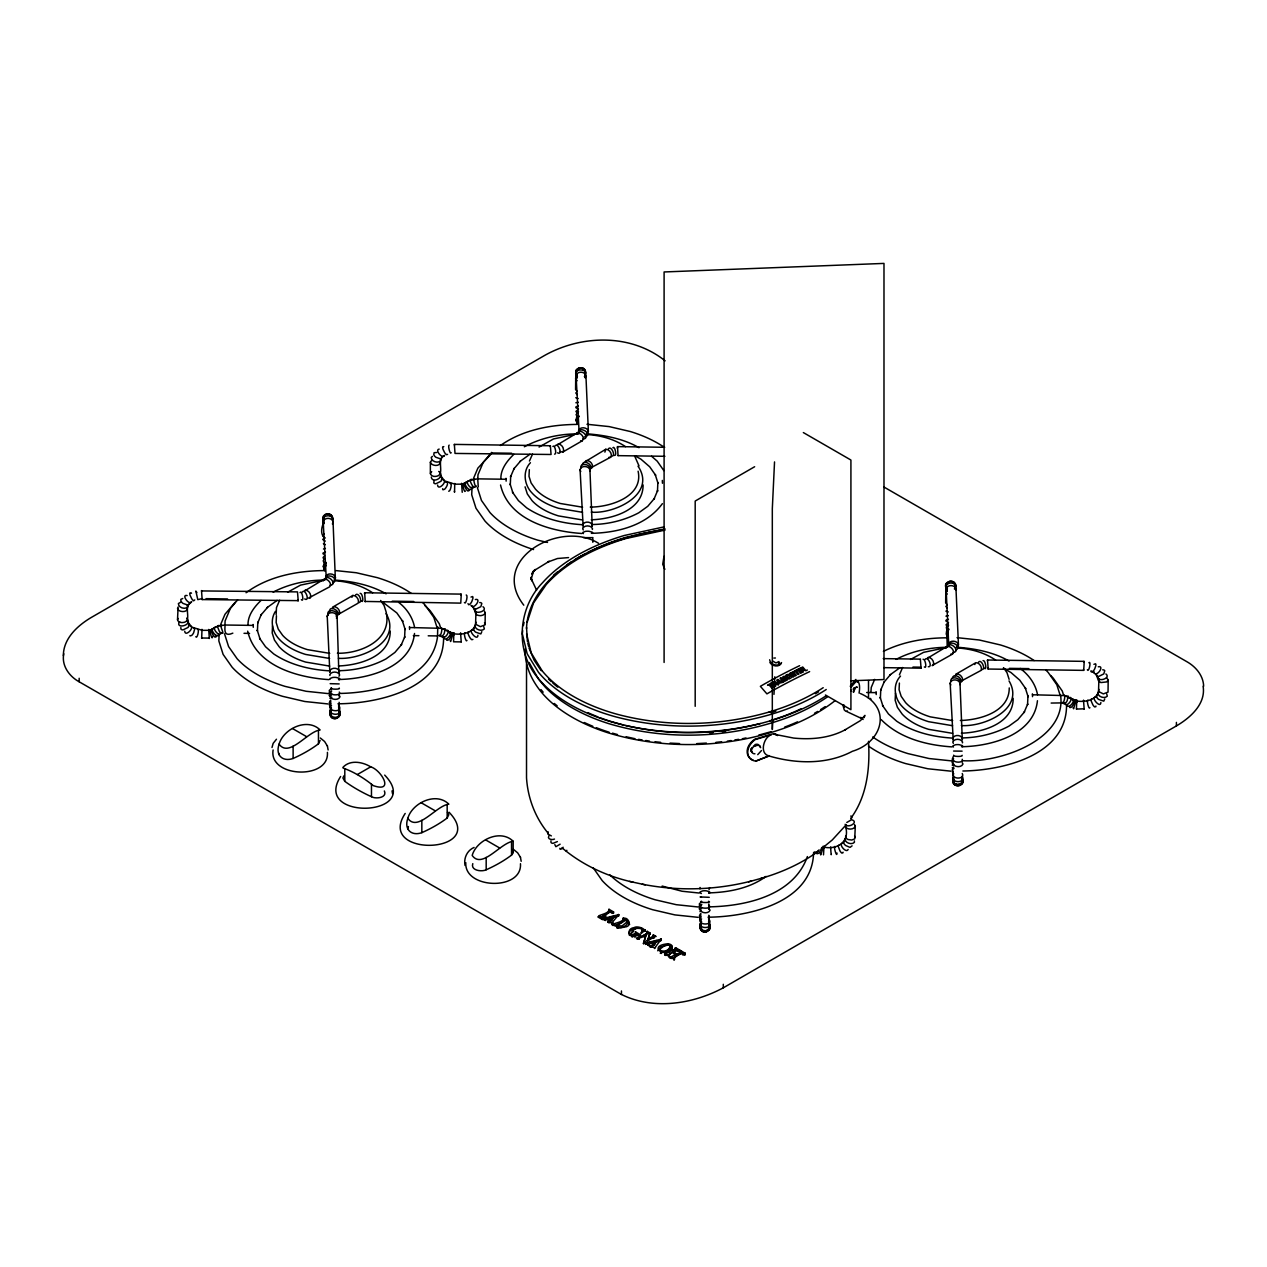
<?xml version="1.0" encoding="UTF-8"?>
<svg xmlns="http://www.w3.org/2000/svg" width="1267" height="1267" viewBox="0 0 1267 1267"><rect width="100%" height="100%" fill="white"/><g stroke="black" fill="none" stroke-linecap="round" stroke-linejoin="round"><path stroke-width="1.5" d="M453.507 635.464L453.839 632.803L453.57 641.815L461.236 641.894M824.009 846.229L823.502 854.845M1076.443 702.71L1076.792 700.049L1076.427 709.029M201.485 590.929L297.492 591.895L298.204 600.637L202.15 599.576L201.516 590.565M202.166 599.544L202.15 598.594L197.795 599.639L195.862 591.04L196.908 592.608M209.372 638.109L201.548 637.998M454.362 444.432L455.011 453.428L551.066 454.489L550.353 445.746L454.378 444.4L454.489 445.255M1084.188 708.807L1076.507 709.061M525.14 649.052C524.38 666.901 533.217 683.784 545.222 696.486A159.341 92 0 0 0 608.382 732.912C665.856 750.238 728.953 748.005 785.382 727.781A186.787 107.838 0 0 0 835.127 700.603M820.272 853.024L820.715 854.892L822.726 848.922L821.586 847.512M451.195 452.747C450.292 455.391 447.536 445.24 449.152 445.113M465.417 491.073C464.514 493.718 461.758 483.566 463.374 483.44M466.985 640.484C466.082 643.113 463.326 632.977 464.941 632.835M476.376 486.069C475.458 489.252 472.338 476.535 474.634 478.974M617.346 448.28L617.472 446.618L664.7 447.283M1089.921 707.73C1089.018 710.359 1086.262 700.223 1087.894 700.081M279.104 744.125C283.38 728.826 307.295 717.217 320.123 729.95C307.406 731.487 289.034 758.284 279.104 744.125C275.066 755.639 283.111 762.069 293.12 758.458A138.768 80.122 0 0 0 318.46 743.808L320.123 740.482M407.816 818.339C412.092 803.04 436.006 791.432 448.835 804.165C436.149 805.574 417.714 832.467 407.816 818.339C403.777 829.853 411.823 836.283 421.832 832.672A138.768 80.122 0 0 0 447.172 818.023L448.835 814.697L447.504 812.416M219.112 635.1L218.843 640.912L223.119 654.39L232.114 667.202A121.03 69.875 0 0 0 282.604 696.327L304.809 701.506L328.169 703.961M224.956 624.568L225.114 620.878L230.356 608.493L237.594 599.972M247.999 624.441C247.952 614.954 254.524 606.703 260.986 600.479M272.532 625.866L272.199 632.977L274.448 640.057L279.183 646.788A63.556 36.695 0 0 0 305.695 662.087L329.626 666.094M276.143 614.59L276.491 607.574L279.659 600.241M276.444 615.825L276.143 622.461L278.233 629.081L282.652 635.353A59.311 34.241 0 0 0 307.39 649.623L329.721 653.36M390.236 631.061C390.426 656.528 359.21 665.318 338.432 665.951M414.515 633.484C410.872 667.978 367.462 679.128 338.527 679.476M437.653 635.796C432.395 680.094 377.028 692.922 339.477 693.445M443.593 637.238C444.226 688.71 378.706 703.565 337.956 703.787M472.068 487.003L471.704 494.748L475.98 508.241L484.976 521.054A121.03 69.875 0 0 0 533.55 549.561M477.817 478.403L477.992 474.729L483.234 462.344L491.675 452.398M500.861 478.293C500.813 468.806 507.402 460.555 513.848 454.33M529.321 469.661L529.004 476.313L531.095 482.917L535.513 489.205A59.311 34.241 0 0 0 560.252 503.474L582.598 507.212M643.098 484.913C643.288 510.363 612.072 519.169 591.293 519.787M774.533 461.917L772.316 508.78L772.316 729.507L772.775 719.751M773.979 694.364L774.802 676.784M813.588 852.58C812.495 902.785 748.227 916.833 708.047 917.197M870.936 691.687L871.253 687.443L874.658 679.365M895.484 693.112L895.151 700.223L897.4 707.303L902.12 714.034A63.556 36.695 0 0 0 928.632 729.333L952.562 733.34M899.396 683.056L899.079 689.707L901.185 696.312L905.588 702.599A59.311 34.241 0 0 0 930.342 716.869L952.673 720.606M1009.245 687.918C1009.371 711.88 979.898 720.036 960.354 720.48M1013.172 698.307C1013.378 723.774 982.147 732.564 961.384 733.197M1037.451 700.73C1033.824 735.224 990.398 746.374 961.463 746.722M1060.558 695.029C1067.052 739.136 1001.057 763.098 962.429 760.691M1066.545 704.484C1067.321 755.195 1003.1 770.431 962.872 771.001M279.104 754.657L279.168 753.469M407.816 828.871L408.433 826.543M629.62 924.498L628.638 922.059L623.586 919.018C621.812 923.627 606.545 923.231 616.665 926.462C619.04 927.84 621.97 927.84 624.552 927.016C633.738 926.795 626.975 914.79 623.19 919.24C624.188 922.202 615.905 925.686 612.531 925.401M513.183 841.272C500.497 842.698 482.062 869.574 472.179 855.447C476.44 840.148 500.37 828.523 513.183 841.272L513.119 852.992L511.535 855.13A138.768 80.122 0 0 1 486.18 869.78C481.682 872.092 470.374 870.477 472.797 863.651M364.484 593.621L364.611 592.766L461.045 594.112L461.22 595.094L460.76 603.124L365.039 601.429M550.242 446.586L550.353 445.746M987.436 660.851L987.547 660.012L1083.982 661.358L1084.172 662.34L1083.713 670.37L988.181 669.039L987.864 668.057M63.35 655.625C63.382 638.457 77.715 625.439 91.414 617.393L544.462 355.536C581.474 334.726 630.823 333.443 665.112 360.826M63.793 653.756C61.307 665.46 69.257 676.42 79.172 681.789L621.448 994.468C653.408 1010.306 692.748 1004.177 723.299 987.817L1176.409 725.928C1190.188 717.819 1206.041 704.009 1203.112 686.271M194.754 599.909L193.629 600.827A4.149 1.251 61.1 0 1 191.745 598.737L190.177 595.522A5.385 1.615 61.1 0 1 189.828 593.051L190.921 592.782A4.149 1.251 61.1 0 1 191.507 593.241M218.494 625.423L217.37 626.326L219.334 631.378A4.149 1.251 61.1 0 0 221.202 633.468L222.343 632.55M657.716 950.773L660.788 946.877L667.598 945.119A4.941 2.851 0 0 1 672.254 947.795L671.953 949.442M444.099 637.111C444.495 643.478 454.441 632.09 448.803 631.552M450.466 633.532L452.747 634.498L450.64 641.498L450.181 640.484M1064.929 702.805C1065.61 709.821 1075.936 695.821 1068.841 697.594M1066.972 705.181C1069.047 709.583 1076.776 699.226 1071.755 698.798M1073.402 700.778L1075.683 701.744L1073.592 708.744L1073.117 707.73M522.321 633.928L522.669 630.618M526.534 628.622C526.898 611.676 535.117 595.886 546.188 583.422A184.76 106.666 0 0 1 626.041 537.287L665.048 528.862M184.744 631.204C185.093 637.681 195.862 626.579 189.828 625.866M437.606 485.055C437.97 491.517 448.724 480.431 442.69 479.702M554.819 844.598L555.865 846.704L560.125 844.186M1094.07 671.811L1093.975 672.634L1090.919 670.908L1091.315 671.922L1092.883 671.399A4.149 1.394 -62.4 0 0 1094.751 668.802L1095.844 665.65A5.385 1.805 -62.4 0 0 1095.496 663.797L1093.928 664.32M471.577 488.698C469.772 492.42 462.946 484.152 465.923 482.062M473.684 487.209C471.91 491.39 464.102 481.207 468.695 480.7M332.572 519.533L332.017 516.081M330.006 714.113L331.4 710.93L330.529 711.753A4.149 4.149 0 0 0 330.085 715.174C332.318 722.317 343.69 717.17 338.97 710.692M323.544 566.745L323.75 565.288M576.422 420.596L576.612 419.124M946.702 632.518L947.193 636.272M848.146 849.46C846.34 853.831 837.804 843.79 842.761 843.141M351.909 597.295L352.891 595.442C356.391 595.173 359.59 599.972 358.165 603.14L337.861 614.653M974.846 664.526L974.972 663.702M180.848 627.513L180.912 628.986A5.226 2.74 -32 0 0 182.986 629.905L188.165 627.387L189.163 624.188A5.226 2.74 -32 0 0 187.991 623.364M575.725 374.494L577.118 378.089M550.923 840.908L550.987 842.381A5.226 2.74 -32 0 0 553.061 843.315L557.369 841.589M945.816 587.904L947.209 591.483M953.227 777.019C951.913 783.782 965.945 782.737 962.223 776.259M1102.686 669.815A5.226 2.74 -32 0 1 1104.761 670.75L1103.779 673.933L1098.6 676.467A5.226 2.74 -32 0 1 1096.509 675.533L1096.446 674.06M325.191 570.166L323.449 566.016L325.888 562.437M332.778 520.895C334.504 513.293 319.838 514.64 323.766 521.782M339.651 712.798L339.002 714.873M576.58 421.024L578.005 418.094M709.726 926.193L709.077 928.268M946.671 634.434L948.08 631.489M955.73 588.141C957.44 580.539 942.791 581.886 946.702 589.028M962.429 781.121L962.413 778.952M322.974 581.125C324.526 575.313 333.696 583.754 329.468 586.906L308.34 598.182M332.16 608.698L333.269 606.782L352.891 595.442M945.926 648.371C947.478 642.559 956.648 651 952.404 654.152L932.084 665.603M955.096 675.945L956.221 674.028L975.828 662.689C979.343 662.419 982.543 667.218 981.101 670.386L959.879 681.789M201.801 630.19L201.976 629.351L201.691 638.362M437.606 627.783L437.78 626.943L437.511 635.939L428.214 635.812M460.871 594.967L461.045 594.112M1083.808 662.198L1083.982 661.358M187.152 595.569C180.611 593.954 189.575 606.497 191.697 601.556L188.165 605.183L182.986 603.425A5.226 2.645 31.6 0 1 180.912 600.827L180.848 599.354L182.781 598.483M325.286 538.016C320.013 535.925 321.232 526.138 324.067 522.511M577.118 391.424L575.582 389.555L575.709 377.724M852.089 845.849L850.03 847.385L845.722 845.548A5.226 2.645 31.6 0 1 843.648 842.967L844.646 840.686M947.193 604.818L945.657 602.949L945.8 591.119M953.243 774.121C952.341 779.823 965.47 779.11 962.239 773.503M326.3 579.019L323.212 522.004C323.75 517.031 332.572 517.221 333.063 522.131L335.343 578.639M326.252 565.383L323.798 568.566L325.239 571.211M333.063 522.131L332.413 523.984M324.526 579.938C326.601 572.446 338.796 584.721 330.022 585.227M431.255 477.089C432.38 484.453 446.396 476.455 438.699 471.435M579.162 432.855L576.073 375.84C576.612 370.883 585.449 371.073 585.94 375.982L588.379 431.572L586.922 433.995M585.94 375.982L585.275 377.835L584.721 377.107M577.388 433.789C579.478 426.282 591.657 438.556 582.899 439.079M582.329 464.609C583.754 458.527 594.619 465.923 589.788 469.661M948.745 645.378L946.148 589.234C946.687 584.277 955.524 584.467 956.015 589.377L958.454 644.966L957.013 647.389M947.209 646.645L946.908 634.846A4.149 4.149 0 0 1 947.241 631.52M955.841 590.343L956.015 589.377M947.478 647.184C949.553 639.677 961.732 651.951 952.974 652.473M952.404 678.003C953.829 671.922 964.694 679.318 959.863 683.056M962.302 778.682L962.302 776.766M189.337 603.71C183.953 608.92 192.521 622.145 182.559 622.556C180.357 622.921 176.05 621.083 178.093 618.423M439.174 449.088C434.217 449.722 442.753 459.778 444.559 455.391C435.167 459.478 446.459 475.711 435.42 476.408C432.744 477.121 428.214 473.858 431.714 471.657M484.517 611.201C486.956 614.242 481.571 616.205 479.148 615.556C473.304 615.303 476.012 607.321 471.039 605.388C473.541 610.551 482.236 597.913 475.347 599.529M854.591 824.595C857.395 829.442 846.435 830.851 845.453 826.322C850.268 841.351 837.503 849.951 824.104 847.18M1106.645 677.877L1108.182 679.841L1106.82 681.915L1100.896 682.565L1098.521 680.902L1096.335 674.852M611.898 924.435L613.054 922.614M177.507 619.88L178.093 606.988M325.635 577.214C326.411 572.431 334.963 573.096 335.517 577.736M329.832 672.429L327.219 615.968C327.995 611.169 336.563 611.834 337.101 616.475L338.859 673.347M337.101 616.475L336.436 618.201M430.368 473.715L430.368 462.217L431.714 460.285M485.229 612.61L485.103 624.837L480.431 626.658L475.568 624.251L475.964 611.486M578.496 431.065C579.272 426.282 587.84 426.931 588.379 431.572M583.184 527.088L580.08 469.804C580.856 465.021 589.424 465.686 589.963 470.31L592.227 526.407M589.804 471.229L589.963 470.31M845.58 836.172L846.166 838.374L848.019 839.514L851.772 840.037L854.718 838.881L855.304 826.005M948.302 645.964C949.664 638.79 963.189 646.883 955.556 650.24M948.571 644.46C949.347 639.677 957.915 640.342 958.454 644.966M953.259 740.482L950.171 683.198C950.947 678.415 959.499 679.08 960.038 683.721L962.302 739.801M959.879 684.623L960.038 683.721M1108.182 679.841L1108.039 692.083L1103.367 693.904L1098.521 691.497L1098.917 678.732M611.264 919.62C607.178 921.204 607.178 924.419 611.264 920.935L611.264 919.62L608.318 917.91L605.357 919.034L605.309 920.571M653.788 944.137L651.792 947.225L653.788 944.137L650.826 942.426C646.661 941.128 648.387 948.096 648.482 944.358M329.658 671.558C330.481 667.044 338.78 667.218 339.524 671.7M338.685 704.642L338.685 707.984M582.535 525.409C583.343 520.895 591.657 521.054 592.386 525.536M708.839 905.667L708.855 903.941M952.61 738.804C953.433 734.29 961.732 734.448 962.477 738.93M322.705 535.719L324.067 533.882M953.243 763.193L953.101 763.874C954.494 767.406 961.669 767.707 962.968 764.017L962.239 762.686M608.999 909.294L608.999 910.609L613.576 913.254L613.576 911.939L608.999 909.294L608.651 910.91M598.372 916.754C601.556 917.926 610.156 913.491 608.603 910.83M523.366 625.645L524.079 622.35M527.199 622.145L533.534 602.965L546.188 584.641A184.76 106.666 0 0 1 626.041 538.507L665.048 530.081M451.511 634.118L450.434 637.269A4.149 1.394 -62.4 0 1 448.55 639.867L446.982 640.389A5.385 1.805 -62.4 0 1 446.586 639.376M1076.934 700.413L1074.939 700.144L1073.371 704.515A4.149 1.394 -62.4 0 1 1071.502 707.113L1069.934 707.635A5.385 1.805 -62.4 0 1 1069.538 706.622M682.517 954.811L684.845 954.795L685.241 953.259L680.791 950.693L680.917 953.196L677.037 955.54L673.886 953.718L673.886 952.404L677.243 950.456L679.983 950.234L675.612 947.7L675.216 949.252C666.394 959.008 657.636 955.73 675.612 949.015L678.526 950.709M623.19 917.926L623.174 919.208M300.01 592.576C302.037 589.551 304.428 602.886 301.372 599.719M552.871 446.427C554.724 443.878 557.179 454.679 554.598 454.156M612.864 447.742C614.717 445.208 617.172 455.993 614.59 455.471M339.113 705.513L339.128 704.119M592.338 529.448L592.513 528.751C591.277 525.029 583.976 524.918 582.646 528.624L583.295 529.97M700.049 887.47L700.018 888.864M708.918 907.425L708.934 906.032M962.413 742.858L962.587 742.161C961.368 738.423 954.067 738.328 952.736 742.019L953.37 743.381M365.244 601.793L364.69 592.798M618.011 455.613L617.567 446.649M920.365 659.426L921.077 668.168L883.859 667.646M988.181 669.039L987.547 660.012M640.564 937.77L646.756 934.191L647.231 931.34L649.971 932.924L647.548 940.874L653.17 937.596L653.313 934.856L656.132 936.471L654.025 936.566L643.779 942.442L643.779 943.757M272.009 747.498L273.165 743.349L276.475 739.231M273.118 749.969C268.398 777.621 329.578 780.282 327.409 752.36M384.693 775.103C424.603 816.629 311.777 821.333 340.633 776.481M520.468 863.698C522.384 891.065 464.039 889.117 465.797 862.669M899.427 674.82L902.595 667.487M575.725 392.865L577.118 394.686M945.816 606.275L947.209 608.081M953.227 759.598C953.307 763.146 964.345 762.987 962.223 759.281M668.865 955.397C667.931 959.246 669.99 951.438 673.11 952.863L676.261 954.684L676.261 955.999C668.675 960.861 668.675 956.569 676.261 954.684M675.216 947.938L675.137 949.252M454.742 483.471L454.552 492.214L454.378 491.232M1060.542 702.916L1051.151 703.058M451.004 635.195L452.287 632.645L453.982 633.167M1073.957 702.441L1074.289 701.459M821.364 848.51L820.509 850.664A4.149 1.394 -62.4 0 1 818.64 853.261L817.057 853.784A5.385 1.805 -62.4 0 1 816.787 853.404M674.012 960.085C674.202 955.698 681.472 953.227 685.241 953.259M646.439 933.763L643.414 943.551L646.439 933.763L639.217 937.976L639.217 939.29M647.548 940.874L649.971 932.924M864.078 717.645L864.918 715.364L860.531 720.543L844.836 729.966L845.548 729.602C829.758 738.202 811.213 739.833 793.585 738.059L774.058 734.211M663.987 556.371L662.72 564.274L664.858 569.342M635.654 931.989L635.654 933.304L640.136 935.885L640.136 934.571L635.654 931.989L635.416 933.652M636.082 932.955L635.955 934.587L631.916 936.218M220.157 625.708L224.988 614.289L235.155 602.332M275.43 611.375C269.744 620.244 272.167 631.774 279.183 639.154A63.556 36.695 0 0 0 305.695 654.453L329.626 658.46M473.034 479.56L477.865 468.141L491.216 453.871M529.448 461.061L532.52 454.093M807.396 856.555C793.68 895.341 746.311 906.127 709.568 906.839M884.271 681.678L880.644 690.262L880.787 689.375L880.375 698.291L880.185 697.388L883.004 706.273L882.513 705.497L888.484 713.986L896.719 721.224C913.079 732.152 932.67 736.903 952.119 738.075M302.164 592.085C305.458 587.951 310.241 602.189 304.666 598.958M355.552 594.904C358.308 591.657 362.948 601.334 359.369 602.569M555.025 445.936C558.319 441.803 563.102 456.025 557.528 452.81M608.429 448.756C611.296 445.065 616.348 456.833 611.597 456.152M955.049 587.872C958.976 578.512 941.318 579.843 946.433 588.727A5.226 4.609 -1.3 0 0 947.241 589.614M925.1 659.331C927.982 655.641 933.019 667.424 928.283 666.743M978.504 662.15C981.371 658.46 986.423 670.243 981.687 669.562M953.576 779.094C949.648 788.47 967.307 787.124 962.176 778.239M323.703 565.573L325.999 562.564L324.162 564.48A4.149 4.149 0 0 0 323.687 567.869L325.049 569.976M576.564 419.425L577.087 418.047A4.149 4.149 0 0 0 576.707 421.531L577.166 422.576M946.639 632.819L947.162 631.441M323.386 517.221L323.497 521.481M584.895 375.444L584.784 371.183M954.985 588.838L954.875 584.578M953.639 778.128L953.75 782.388A5.226 4.609 -1.3 0 0 956.791 784.416L961.526 783.386L962.762 781.486L962.112 779.221M761.467 750.571L757.714 754.657M434.106 480.494L433.773 482.822A5.226 2.74 -32 0 0 435.848 483.756L441.043 481.222L442.025 478.039A5.226 2.74 -32 0 0 439.95 477.105M853.245 692.004A5.052 1.774 -74.7 0 1 853.8 690.135L855.241 687.363M853.8 690.119L854.591 688.472M953.37 777.827L952.911 780.995L954.194 782.879M584.863 377.423L584.736 373.733M304.238 591.182L324.083 579.193M557.1 445.034L576.96 433.045C580.587 432.126 585.497 437.907 582.329 440.758L562.706 452.097L560.331 451.59M927.175 658.428L947.035 646.439M338.875 712.323L338.859 708.617M708.95 925.734L708.934 922.012M953.259 775.737L953.275 779.458M575.978 434.122L576.96 433.045M585.148 461.711L605.753 449.278C609.253 449.025 612.468 453.824 611.027 456.991L589.804 468.394M447.568 454.394L446.491 454.663A4.149 1.251 61.1 0 1 444.606 452.588L443.038 449.373A5.385 1.615 61.1 0 1 442.706 446.903L443.783 446.618M475.157 487.035L474.064 487.304A4.149 1.251 61.1 0 1 472.195 485.229C471.435 483.962 468.679 479.179 471.372 479.259A4.149 1.251 61.1 0 1 471.957 479.734M475.442 608.651C472.559 615.54 489.014 611.28 482.98 606.719M472.892 639.423L471.815 639.708A4.149 1.251 61.1 0 1 469.93 637.618C469.186 636.351 466.43 631.584 469.107 631.663M548.912 835.856C546.711 839.182 552.301 840.322 554.503 839.071M450.118 483.551C452.509 481.476 450.609 492.039 448.692 491.216M566.903 850.363L565.906 850.775M1088.844 662.752C1091.521 660.234 1088.781 673.141 1087.355 669.8M708.76 921.394L708.76 918.052M953.085 771.777L953.085 775.119M336.737 616.617C340.522 610.346 324.922 607.827 328.359 615.224M589.598 470.469C593.051 464.941 579.779 461.362 580.729 468.141M959.673 683.863C963.126 678.336 949.87 674.757 950.82 681.535M850.775 818.371C867.103 796.278 870.112 767.976 868.513 741.338M548.183 831.833L547.772 834.003L551.351 835.903M602.237 917.292L602.949 919.383C600.115 915.091 609.934 911.575 613.576 911.939M859.074 693.097A14.586 5.116 -74.7 0 0 856.096 681.266L851.234 686.176M475.964 622.129C474.919 632.518 462.867 635.242 454.029 633.785M1098.917 689.375C1097.871 699.764 1085.803 702.472 1076.966 701.031M641.53 929.709A2.692 1.552 0 0 1 642.242 930.437L641.229 933.383L642.242 929.139A2.692 1.552 0 0 0 640.817 928.093C634.514 925.385 625.518 938.53 635.654 933.304M344.022 775.721L342.882 777.97L344.798 781.343A160.814 92.839 0 0 0 371.469 796.721C375.745 799.255 387.544 797.798 384.36 790.956M654.501 948.54L655.562 947.13M475.442 624.948L474.998 625.534C474.745 629.572 481.793 631.853 484.342 628.923L483.772 626.658M845.532 838.342L845.073 838.928C844.836 842.967 851.867 845.247 854.417 842.317L854.354 840.845M575.788 397.711L578.211 398.551M945.863 611.122L948.286 611.945M338.97 676.245L339.651 674.915C338.416 671.193 331.115 671.082 329.784 674.773L329.943 675.469M330.893 702.805L329.42 704.69L330.133 707.873M709.045 889.64L709.568 887.613M708.696 919.557L708.728 916.865M953.798 768.705L952.499 769.417A4.149 1.505 1.2 0 0 952.942 770.669L952.531 772.632L953.798 773.852M360.145 593.32C362.505 592.671 364.152 603.773 361.364 601.033M923.089 659.252C925.464 658.602 927.111 669.689 924.324 666.965M983.081 660.566C985.457 659.917 987.104 671.003 984.301 668.279M850.236 686.302L855.874 679.429M846.166 824.801L832.292 839.942L823.708 846.974M576.469 420.296L577.118 422.861L576.548 421.705A4.149 4.149 0 0 1 577.008 418.284L578.861 416.4M946.639 635.115A4.149 4.149 0 0 1 947.082 631.695L947.938 630.507M324.13 564.448L325.065 563.34M576.992 418.284L577.926 417.191M954.368 588.902L955.144 587.967A4.149 4.149 0 0 0 955.587 584.546L955.08 583.453M947.082 631.695L948.001 630.586M961.32 784.558L962.081 783.624A4.149 4.149 0 0 0 962.524 780.203M819.1 849.872L816.645 852.137L814.253 851.978M267.606 607.241L260.875 615.16L261.319 614.432L257.692 623.016L257.834 622.145L257.423 631.045L257.233 630.142L260.052 639.027L259.561 638.251L265.532 646.74L273.767 653.978C290.127 664.906 309.734 669.657 329.182 670.829M520.484 461.093L513.753 469.012L514.196 468.283L510.553 476.867L510.712 475.98L510.284 484.897L510.11 483.994L512.913 492.863L512.438 492.103L518.393 500.592L526.629 507.829C543.005 518.741 562.596 523.509 582.044 524.681M530.43 462.708C522.289 471.15 524.158 485.008 532.045 493.006A63.556 36.695 0 0 0 558.557 508.305L582.487 512.311M662.388 503.664C646.344 525.694 617.298 532.774 591.388 533.328M883.828 682.406L890.558 674.487M900.52 676.103C892.364 684.544 894.233 698.418 902.12 706.4A63.556 36.695 0 0 0 928.632 721.699L952.562 725.706M606.497 919.81L602.934 918.559L618.755 914.647L611.977 922.709L612.199 924.752M648.086 944.596L645.457 943.076L661.263 939.18L654.722 947.969L650.098 945.752L650.098 947.067L651.444 947.241L651.444 945.926L650.098 945.752M653.487 935.933L647.548 939.56M851.028 687.142L856.112 681.25M778.999 661.548L775.927 662.942L772.712 661.041M778.492 663.655L779.332 662.689M778.54 663.718L779.379 662.736M781.565 662.578C778.635 667.139 770.352 665.064 769.655 659.774M781.296 663.48C778.698 667.471 772.205 666.363 769.924 662.562M577.008 370.186L575.646 373.179L576.358 375.333A5.226 4.609 -1.3 0 0 577.166 376.22M331.463 710.011L330.228 711.896L330.814 715.142A5.226 4.609 -1.3 0 0 333.855 717.17C337.386 718.421 341.678 714.398 339.239 710.993M701.538 923.405L700.303 925.306L700.889 928.537A5.226 4.609 -1.3 0 0 703.929 930.564C707.461 931.815 711.769 927.792 709.314 924.403A5.226 4.609 -1.3 0 0 708.506 923.5M611.676 919.129L614.352 916.073L611.676 920.444L611.676 919.129L609.158 917.672L609.158 918.987M654.2 944.96L656.876 940.605L654.2 944.96L651.666 943.503L651.666 942.189L656.876 940.605M461.568 483.297L462.233 492.293M584.388 376.6C591.325 367.81 570.356 367.62 577.419 376.505M331.21 709.726L329.784 712.656L330.719 716.393M701.284 923.12L700.049 927.143L702.361 929.709M961.178 782.974L961.954 782.119M324.083 519.011L322.721 521.608L323.449 523.461M331.495 708.142C325.271 715.016 343.405 717.122 339.287 709.013M701.585 921.537C695.092 929.44 715.522 929.535 708.554 921.632M179.581 621.733C174.466 629.572 194.057 625.439 186.645 618.153M324.827 562.326L323.56 565.906M578.1 419.805L576.659 422.418L577.324 424.287M331.099 707.746L329.832 711.31M948.175 633.199L947.146 636.208M701.189 921.141L699.907 924.704M631.758 932.75L630.364 934.539L631.14 935.87M197.573 629.161C199.663 629.176 197.098 639.582 195.751 636.763M466.224 594.967C468.315 594.983 465.749 605.388 464.403 602.554M441.043 627.577C443.133 627.593 440.568 637.998 439.221 635.163M1063.995 694.823C1066.085 694.839 1063.52 705.244 1062.174 702.409M334.06 580.143L334.852 579.462C333.791 575.266 324.7 574.236 325.524 579.668M324.653 558.446L323.212 560.79L323.861 562.469M330.925 703.85L330.069 706.036M701.015 917.245L699.732 918.733L700.223 921.267M953.465 756.177L952.182 759.392M331.511 705.513C325.698 711.341 343.04 713.163 339.303 706.257M701.585 918.908C695.472 925.623 715.19 925.702 708.57 919.003M668.865 956.712L668.77 955.746M339.081 679.888L339.588 679.492A4.149 1.505 1.2 0 0 339.144 678.241L336.183 677.433A5.385 1.964 1.2 0 0 332.429 677.544L330.085 678.51A4.149 1.505 1.2 0 0 330.053 679.365M331.732 693.873L329.388 694.839A4.149 1.505 1.2 0 0 329.832 696.106M709.156 893.283L709.663 892.902A4.149 1.505 1.2 0 0 709.219 891.635L706.257 890.828A5.385 1.964 1.2 0 0 702.504 890.939L700.176 891.905A4.149 1.505 1.2 0 0 700.619 893.172L701.38 893.52M674.012 958.771L674.123 959.752L674.123 958.438M445.651 482.173C448.581 480.019 447.568 485.451 446.491 486.655A4.149 1.394 -62.4 0 1 444.606 489.236L443.038 489.775A5.385 1.805 -62.4 0 1 442.642 488.745M470.991 597.074L472.559 596.551A5.385 1.805 -62.4 0 1 472.892 598.42L471.815 601.556A4.149 1.394 -62.4 0 1 469.93 604.153L468.79 604.787L467.966 603.662M443.402 628.955L445.255 628.812L444.226 633.437A4.149 1.394 -62.4 0 1 442.357 636.018L441.217 636.652L440.393 635.527M449.595 632.787L452.683 633.025M1066.339 696.201L1068.192 696.058L1067.178 700.667A4.149 1.394 -62.4 0 1 1065.294 703.264L1064.153 703.898L1063.33 702.773M1072.547 700.033L1075.62 700.271M246.067 592.75C268.477 576.184 297.412 570.704 324.811 570.578M287.609 592.227L300.612 585.101L321.47 580.714M266.957 607.717L277.125 600.384M500.449 445.509C522.669 429.798 550.876 424.524 577.673 424.413M539.077 447.061L553.489 438.952L574.347 434.565M519.834 461.552L529.986 454.235M910.545 659.458L923.564 652.347L944.422 647.96M889.909 674.963L900.061 667.63M766.06 876.4C749.716 888.436 728.525 892.38 708.601 892.887M309.845 598.246L310.367 597.866C311.809 594.698 308.61 589.899 305.094 590.169M562.706 452.097L563.245 451.717C564.67 448.55 561.471 443.751 557.971 444.02M605.753 449.278L604.882 452.129M932.781 665.492L933.32 665.112C934.745 661.944 931.546 657.145 928.046 657.415M324.938 563.562L325.952 562.849M577.8 417.397L578.813 416.7L577.768 417.366M338.637 614.495C341.821 611.644 336.911 605.864 333.269 606.782M591.515 468.347C594.682 465.48 589.773 459.699 586.13 460.618M405.187 813.446C375.555 858.202 489.078 854.006 449.041 812.21M961.59 681.741C964.757 678.89 959.848 673.11 956.221 674.028M331.511 694.807L330.164 696.628C331.542 700.16 338.732 700.461 340.015 696.771L339.303 695.456M701.585 908.201L700.239 910.023C701.617 913.555 708.807 913.855 710.09 910.165L708.57 908.296M324.558 555.69L323.085 557.575L323.734 558.921M700.968 916.199L699.685 917.387L700.144 919.446M953.56 758.569L952.246 761.15M818.45 851.107C801.172 863.777 781.296 872.599 760.754 878.49M474.096 847.449C467.095 850.458 463.595 858.092 465.021 865.44M617.282 926.367C616.886 930.453 631.109 925.037 626.611 921.473M324.146 516.35L325.144 515.685M948.096 582.931L945.863 585.481L947.304 588.696M592.544 537.651L583.501 537.651M945.942 616.158L948.349 615.651M326.157 563.593L323.877 566.111L324.906 568.994M578.75 416.289L576.469 418.791L577.261 423.13M948.825 629.683L946.544 632.185L946.845 635.511M707.287 929.772L708.301 929.123M632.676 932.084L633.817 931.372M432.443 456.389L431.255 457.403C431.002 461.441 438.049 463.722 440.599 460.792L440.536 459.319M1099.122 691.766L1097.935 692.78C1097.697 696.818 1104.745 699.099 1107.295 696.153L1106.709 693.904M754.641 466.731L695.187 501.051L695.187 706.321M357.357 774.549L370.693 766.836C381.209 769.908 395.003 793.253 373.274 785.619C364.199 778.286 354.126 771.936 343.151 768.087L342.882 767.438C349.961 759.519 362.473 761.831 370.693 766.836M608.999 910.609C606.228 915.328 591.451 915.312 602.949 918.068M602.854 918.021L606.022 916.184M612.199 923.437L607.574 921.236M641.577 933.573L641.577 932.259C650.019 930.675 637.998 925.021 634.086 927.618C626.785 928.442 627.894 936.836 635.02 936.234L640.136 934.571M649.971 934.238L647.231 932.655C644.222 937.2 631.489 937.992 638.948 938.356M645.457 944.39L649.052 943.788M679.603 951.77L679.983 950.234M677.037 955.54L677.037 954.225L680.791 952.008L685.241 954.574M674.614 959.388L669.752 957.092M643.161 936.947L646.439 935.078M578.718 415.608L576.422 417.825L576.913 420.644M948.793 629.002L946.497 631.219L947.003 634.054M753.485 746.089L758.616 745.139A5.052 3.722 -39.5 0 1 760.39 747.372M667.994 952.451L669.293 951.786M578.544 411.775L576.073 414.626L577.514 417.017M331.542 688.424L329.246 690.42L329.737 692.954M948.619 625.169L946.322 627.165L946.813 629.715M701.633 901.819L699.321 903.814L699.812 906.348M653.408 938.182L654.516 937.754M324.083 538.206L322.721 539.504L325.302 541.136M331.495 691.544C326.569 695.203 342.122 696.47 339.287 692.035M701.585 904.939C696.264 909.168 714.382 909.263 708.554 905.05M806.303 670.512L807.364 670.005M524.348 446.76C540.977 437.891 559.887 433.71 578.671 433.884M273.134 592.148C288.702 583.992 306.376 580.159 323.893 580.08M883.4 651.381C903.228 641.53 925.734 637.76 947.764 637.824M896.07 659.394C911.638 651.222 929.313 647.405 946.845 647.31M639.011 938.673L636.557 938.768M474.555 627.292L473.573 629.572A5.226 2.645 31.6 0 0 475.648 632.154L480.827 633.928L481.824 631.647M1097.507 694.538L1096.509 696.818A5.226 2.645 31.6 0 0 1098.6 699.4L1103.779 701.158L1104.776 698.893M445.889 630.348C452.287 628.543 444.337 641.34 441.914 636.382M847.37 710.93L845.802 711.294L844.265 709.9L842.793 704.721M330.861 701.459L329.547 702.171A4.149 1.505 1.2 0 0 329.99 703.438M953.639 761.372L952.341 762.085A4.149 1.505 1.2 0 0 952.784 763.352L953.544 763.7M700.778 907.52L699.463 908.249A4.149 1.505 1.2 0 0 699.922 909.5M700.936 914.853L699.622 915.582A4.149 1.505 1.2 0 0 700.065 916.833M578.449 409.114L575.947 411.411L577.372 413.343M331.637 690.911L329.325 692.511L329.784 694.554M948.524 622.509L946.021 624.805L947.447 626.737M701.728 904.305L699.4 905.905L699.875 907.948M332.603 582.994L334.377 581.996L334.868 579.399M860.325 693.492C892.285 707.303 882.846 742.114 852.406 751.283C826.543 765.03 795.28 763.874 767.881 755.639C760.833 752.725 763.051 742.462 767.042 737.742A8.125 5.987 -39.5 0 1 771.112 734.797L755.069 739.643A14.586 10.754 -39.5 0 0 747.736 752.709A14.586 10.754 -39.5 0 0 755.781 761.119L769.053 756.066M648.102 944.659L649.005 944.327M960.307 785.255L959.119 785.698A5.385 5.369 0 0 1 955.366 785.192L954.336 784.463M1098.283 666.775C1104.65 665.27 1097.665 676.578 1094.134 673.284M323.386 543.701L325.334 544.699M953.639 755.195C952.562 756.763 963.649 756.906 962.176 755.306M578.021 369.521L579.193 369.109M769.908 720.86L783.244 716.346A182.226 105.209 0 0 0 801.061 708.791M193.408 627.878L194.754 628.812L193.629 632.803A4.149 1.394 -62.4 0 1 191.745 635.4L190.177 635.923A5.385 1.805 -62.4 0 1 189.907 635.543M846.784 822.489L850.901 820.082L851.899 816.898A5.226 2.74 -32 0 0 850.727 816.059M609.158 917.672L614.352 916.073M651.666 943.503L656.876 941.904M635.353 535.276L614.685 541.421A188.213 108.661 0 0 0 602.237 546.093M618.755 914.647L618.755 915.962L603.979 919.763M650.747 943.282L661.263 940.478L661.263 939.18M222.279 633.183C224.877 634.656 218.51 623.475 221.773 625.122M642.353 884.208C678.32 891.334 715.934 890.147 751.442 881.04M336.024 616.063C343.563 613.149 329.087 603.472 329.61 611.723M630.095 536.765L624.853 538.19A187.785 108.424 0 0 0 604.866 545.095M769.18 712.006C720.163 726.149 667.25 727.448 617.853 714.445A158.359 91.43 0 0 1 542.133 670.797M758.727 735.098L771.112 731.692M748.607 881.832L764.27 877.508M1091.552 698.703L1091.03 700.651L1092.883 704.864A4.149 1.251 61.1 0 0 1094.751 706.954L1095.844 706.669A5.385 1.615 61.1 0 0 1095.892 706.036M180.547 602.3L178.394 603.567C178.14 607.606 185.188 609.886 187.738 606.941L187.152 604.692M645.394 930.057C645.188 933.494 642.575 929.281 640.896 928.822M753.216 760.184A14.586 11.15 -33 0 1 747.166 750.808A14.586 11.15 -33 0 1 754.768 739.263L771.112 734.448A6.858 4.83 -45.4 0 1 774.992 733.894L776.038 734.337A15.948 11.229 -45.4 0 1 777.51 735.589M578.354 405.868L576.01 406.834A4.149 1.505 1.2 0 0 576.453 408.085L577.229 408.433M325.476 552.016L323.148 552.982A4.149 1.505 1.2 0 0 323.592 554.233M948.429 619.262L946.085 620.228A4.149 1.505 1.2 0 0 946.528 621.479L947.304 621.828M646.107 532.837L637.143 534.912L660.804 530.192L647.928 532.488M760.358 723.52C713.163 735.129 662.958 735.573 615.889 723.109A162.255 93.679 0 0 1 538.301 678.399C514.64 651.507 517.902 607.891 542.545 582.725A189.211 109.231 0 0 1 624.314 535.482L664.256 526.85M742.335 738.74L745.994 737.948M339.176 683.927L330.149 683.673M962.112 751.157L953.576 751.046M709.251 897.321L700.097 896.941L701.475 897.305M582.329 440.758L580.619 440.805M952.404 654.152L950.709 654.2M330.83 700.049L329.943 700.984M953.718 764.571L952.214 765.094L953.592 765.664M953.766 767.295L952.261 767.818L953.655 768.388M700.841 910.72L699.97 911.638M700.904 913.444L700.018 914.378M331.463 687.807C327.314 689.232 341.203 689.882 339.239 688.06M701.538 901.201C696.898 902.864 713.638 903.038 708.506 901.296M727.353 741.147L731.107 740.546M734.844 739.944L738.598 739.342M610.504 457.371L608.999 457.292M584.309 436.988C594.841 434.929 578.069 424.128 578.385 433.504M722.19 731.645L725.785 731.233M715.934 742.367L721.652 741.749M331.796 697.214L329.879 698.244M709.52 732.833L713.163 732.579M578.275 402.257L575.867 402.763M325.397 548.405L323.481 549.039M773.82 658.064L775.404 658.001M696.787 743.618L706.368 743.096M850.616 680.822L883.986 679.524L883.986 263.409L664.098 271.962L664.098 662.451M661.01 952.705C664.019 952.562 673.094 949.062 669.657 946.053M568.566 557.591L557.48 558.509L547.93 561.994L549.229 561.297L533.977 570.657L535.276 569.469L531.728 574.062L533.629 570.863L531.206 579.162L531.158 577.198L531.776 580.809L531.332 578.987L536.575 590.121M590.264 507.085C610.156 507.18 643.699 496.569 638.109 471.213M591.293 512.169C614.717 514.149 656.908 494.019 638.014 466.161M591.879 524.522C608.144 524.348 624.409 520.42 638.806 512.771L647.754 506.309L654.485 498.374L654.01 499.103L657.636 490.503L657.462 491.39L657.874 482.489L658.016 483.376L655.213 474.507L655.657 475.283L649.702 466.794L640.88 459.129L634.925 455.803M337.402 653.234C360.145 653.835 392.01 640.468 386.292 612.785M338.432 658.317C361.301 659.854 402.494 641.64 386.087 613.656M339.018 670.671C355.283 670.496 371.548 666.569 385.944 658.935L394.876 652.457L401.623 644.523L401.148 645.251L404.775 636.668L404.601 637.539L405.012 628.638L405.155 629.541L402.352 620.656L402.795 621.432L396.84 612.943L383.695 602.902M961.384 725.563C984.253 727.1 1025.431 708.887 1009.039 680.902M961.954 737.917C978.219 737.742 994.5 733.815 1008.88 726.181L1017.829 719.704L1024.56 711.769L1024.084 712.497L1027.727 703.914L1027.537 704.785L1027.949 695.884L1028.107 696.771L1025.288 687.902L1025.747 688.678L1019.777 680.189L1010.955 672.524L1003.369 668.263M492.119 452.968L511.63 453.238M618.106 455.645L664.89 456.294M506.135 481.143L506.071 479.259L477.627 478.863L470.231 480.177L462.851 484.168L455.027 484.184L444.559 480.937L440.536 475.442M206.062 598.658L227.537 598.958M392.247 601.192L413.723 601.492M409.463 626.579L409.526 627.529L441.803 628.337L450.545 632.708M253.273 627.308L253.21 625.407L224.766 625.011L217.37 626.326L209.974 630.317L202.15 630.332L191.697 627.086L187.152 620.988M232.843 633.152C222.058 637.919 225.669 626.611 224.877 624.884M244.008 633.31L249.583 633.389M413.327 635.606L418.902 635.686M883.226 658.618L920.444 659.141M1009.34 668.358L1028.867 668.628M912.953 667.076L920.761 667.186L921.077 668.168M866.676 692.511L876.162 692.653L876.226 694.554M1032.399 693.825L1032.462 694.775L1064.739 695.583L1073.482 699.954M767.881 755.639L769.243 755.702L755.765 761.134M670.037 743.111L679.54 743.571M655.023 741.765L660.63 742.335M586.969 424.271L609.158 426.599L630.237 431.509A114.917 66.343 0 0 1 664.051 447.14M586.304 433.757C604.454 435.104 623.031 438.493 638.98 447.663M587.381 434.581C600.827 435.405 614.226 439.095 625.502 446.633M582.487 519.945L558.557 515.922A63.556 36.695 0 0 1 532.045 500.639L527.31 493.908L525.076 486.829M581.854 533.486C550.575 531.443 508.637 520.072 500.544 485.008M335.961 570.609L356.28 572.747L377.376 577.673A114.917 66.343 0 0 1 411.189 593.304M957.044 637.665L979.233 639.993L1000.312 644.919A114.917 66.343 0 0 1 1034.141 660.55M335.343 580.112C352.875 581.41 370.724 585.006 386.118 593.811M334.52 580.729C347.966 581.553 361.364 585.259 372.641 592.798M956.379 647.168C974.545 648.498 993.106 651.903 1009.07 661.057M957.472 647.975C970.902 648.799 984.316 652.489 995.577 660.028M328.992 679.635C297.713 677.607 255.776 666.22 247.683 631.172M951.945 746.881C926.494 745.218 899.475 738.281 881.103 719.529M328.327 693.619L306.155 691.291L285.059 686.381A114.917 66.343 0 0 1 237.119 658.729L228.583 646.566L224.512 633.769M951.279 760.865L929.091 758.537L908.011 753.612A114.917 66.343 0 0 1 872.725 736.966M951.121 771.191L927.761 768.752L905.557 763.558A121.03 69.875 0 0 1 868.386 746.025M699.067 893.029L682.01 891.239L662.134 886.061M698.402 907.014L676.23 904.686L655.15 899.776A114.917 66.343 0 0 1 609.68 874.689M698.26 917.356L674.899 914.901L652.679 909.722A121.03 69.875 0 0 1 602.189 880.597L593.194 867.784M1075.683 701.744L1076.998 701.886M452.747 634.498L454.045 634.64M822.758 846.435L824.057 846.562M822.821 847.908L824.136 848.035M639.677 928.505C635.812 927.602 626.452 930.295 629.477 935.426M436.672 452.493L434.106 452.699L433.773 454.679A5.226 2.645 31.6 0 0 435.848 457.26L441.043 459.034L442.025 456.753M638.52 739.358L642.163 739.944M645.806 740.514L649.464 741.1M757.033 744.885L758.616 745.139M215.818 626.848C210.655 627.434 220.711 638.742 220.68 632.534M213.711 628.321C208.532 628.923 218.605 640.231 218.558 634.023M561.962 847.781C582.361 865.013 607.115 876.542 633.136 882.196M625.565 725.484C673.315 736.729 723.98 734.607 770.938 720.622A189.306 109.295 0 0 0 826.29 695.71M626.12 736.76L634.941 738.693M629.572 881.42L645.251 884.825M547.518 542.45L537.937 540.217A114.917 66.343 0 0 1 489.981 512.581L481.444 500.417L477.39 487.605M660.202 953.148L661.326 953.449M852.042 819.844C859.074 822.204 847.908 828.84 845.137 824.294M623.823 725.104L610.567 721.366A155.461 89.751 0 0 1 599.734 717.613M612.484 733.15L617.536 734.575M1062.237 703.042L1063.456 703.407M439.301 635.796L440.504 636.161M298.125 600.922L297.808 599.94M631.489 936.614L632.756 937.073M955.223 783.56L956.411 783.988M598.483 543.258C560.378 519.422 488.254 559.428 523.794 605.183M1083.633 670.338L1083.523 669.388M839.182 845.057L838.057 845.96L840.021 851.028A4.149 1.251 61.1 0 0 841.89 853.103L842.967 852.818A5.385 1.615 61.1 0 0 843.03 852.2M212.302 629.081C209.625 629.002 212.365 633.769 213.125 635.052A4.149 1.251 61.1 0 0 215.01 637.127L216.087 636.842A5.385 1.615 61.1 0 0 216.024 635.369M1096.462 697.325C1089.224 695.726 1100.69 709.457 1100.865 702.472M846.641 711.5L862.289 718.817L860.594 717.375L863.112 719.498M473.525 630.079C466.272 628.48 477.754 642.211 477.912 635.226M775.356 734.401L776.449 734.892M616.665 927.777L617.868 928.347M1073.339 699.305L1074.384 699.891M450.403 632.059L451.448 632.645M1105.917 673.965C1111.032 677.734 1099.186 682.485 1097.808 677.433M803.341 432.57L850.917 460.032L850.917 709.694L825.435 694.981M884.049 487.082L1186.799 661.659C1195.763 666.695 1203.317 675.549 1203.65 686.223M292.582 728.588L306.614 736.665M421.293 802.803L435.325 810.88M485.657 839.91L499.673 848.003M673.886 952.404L677.037 954.225M651.666 942.189L654.2 943.646M664.557 954.083L669.372 956.379L669.372 957.678M597.945 916.991L602.522 919.636L602.522 918.322M635.226 933.541L636.082 934.27M648.482 945.673L647.865 943.551M954.273 582.503L953.243 581.775A5.385 5.369 0 0 0 949.506 581.284L946.528 583.343A4.149 4.149 0 0 0 946.085 586.764L947.399 588.807M584.198 369.109L583.168 368.38A5.385 5.369 0 0 0 579.415 367.873L576.453 369.932A4.149 4.149 0 0 0 576.01 373.353L577.324 375.396M331.336 515.273L330.307 514.529A5.385 5.369 0 0 0 326.553 514.038L323.481 515.954L323.56 520.499M701.475 930.611L702.504 931.34A5.385 5.369 0 0 0 706.257 931.847L709.219 929.788A4.149 4.149 0 0 0 709.663 926.367L709.156 925.274M331.4 717.217L332.429 717.946A5.385 5.369 0 0 0 336.183 718.452L339.144 716.393A4.149 4.149 0 0 0 339.588 712.973L339.081 711.864L339.683 713.083M947.193 594.112L945.657 591.911M577.118 380.718L575.582 378.516M513.388 849.318L517.665 852.834L520.468 857.347M320.329 737.996L324.605 741.512L327.409 746.025M1020.252 668.453C1028.852 674.899 1035.63 684.037 1037.546 694.791M651.586 456.278L657.209 461.156L663.845 470.611M398.725 602.427C406.786 608.588 412.741 617.488 414.61 627.545M331.257 715.633L329.958 713.749M540.961 689.581L543.163 692.178M325.144 569.738L323.845 567.695A4.149 4.149 0 0 1 324.289 564.274M548.31 833.433C535.276 817.801 527.737 798.02 526.518 777.748L526.518 664.114M542.149 670.797L531.174 652.869L526.597 633.848M541.072 670.56L534.136 660.218L528.925 647.833M854.591 836.046L855.304 837.503M484.517 622.651L485.229 624.108M186.645 607.511C189.416 612.642 178.204 612.88 177.507 608.366M1003.559 667.693L1007.012 672.714L1009.102 679.302M634.577 455.867L639.027 465.908M380.623 600.463L384.075 605.468L386.166 612.056M323.433 526.217L322.705 524.665M954.811 587.128L955.54 588.997M950.82 685.004L950.171 683.198M580.745 471.609L580.08 469.804M946.813 591.103L946.148 589.234M576.738 377.709L576.073 375.84M323.877 523.857L323.212 522.004M835.317 846.784C832.688 844.139 837.012 858.978 836.98 853.024M210.813 630.127C208.184 627.498 212.508 642.337 212.476 636.382M946.56 634.355L947.067 635.369M576.485 420.945L576.992 421.959M709.045 924.102C713.78 930.564 702.393 935.711 700.176 928.568A4.149 4.149 0 0 1 700.619 925.148L701.38 924.229L700.097 927.507L700.794 929.804M529.131 662.546L538.57 679.239L545.222 687.094A159.341 92 0 0 0 608.382 723.52C665.856 740.831 728.953 738.598 785.382 718.373A186.787 107.838 0 0 0 827.699 696.723M947.257 635.971L946.544 633.69M584.879 369.932L584.974 374.478A4.149 4.149 0 0 0 585.512 371.152C583.849 364.69 572.732 368.238 576.422 374.351M709.251 925.369L709.758 926.478M323.798 567.632L324.257 569.026M953.544 783.513L953.037 782.42A4.149 4.149 0 0 1 953.481 778.999M850.87 690.04L851.44 691.244M576.707 421.531L577.214 422.64M323.655 520.61L323.148 519.518A4.149 4.149 0 0 1 323.592 516.097C325.571 512.375 331.511 513.452 332.635 517.3A4.149 4.149 0 0 1 332.667 519.644M512.755 850.616L513.183 851.804M1063.33 694.379L1062.269 691.006L1053.257 678.193A121.03 69.875 0 0 0 1050.66 675.485M1060.289 695.694L1056.805 684.718L1048.252 672.555A114.917 66.343 0 0 0 1045.782 669.99M440.393 627.133L439.316 623.76L430.321 610.947A121.03 69.875 0 0 0 424.888 605.61M437.337 628.448L433.852 617.472L425.316 605.309A114.917 66.343 0 0 0 422.845 602.759M440.029 462.075C440.52 466.858 431.271 466.24 430.368 462.217M473.383 607.606L473.573 608.287A5.226 2.74 -32 0 0 475.648 609.221L480.827 606.687L481.824 603.504A5.226 2.74 -32 0 0 479.734 602.569M527.785 643.066L528.545 646.249M870.635 698.402L870.809 699.305M521.18 861.291L520.42 857.078M328.121 749.969L327.361 745.756M327.219 615.968L327.393 616.886M392.026 790.877L392.532 793.712M946.734 635.812L946.908 636.778M1084.156 709.172L1083.523 700.144L1083.633 700.984M477.675 478.15L478.261 486.892M461.22 641.926L460.586 632.898L460.697 633.753M209.34 638.473L208.707 629.446L208.817 630.301M323.608 566.46L323.734 567.917M527.389 641.482L526.534 627.387M522.479 634.355L527.183 653.835L538.412 672.191A162.16 93.631 0 0 0 615.92 716.9C666.521 730.188 720.701 728.905 770.89 714.398A189.211 109.231 0 0 0 826.227 689.501M844.091 705.038L844.313 707.049M830.772 847.148C830.36 844.82 831.247 857.126 831.31 854.338M876.099 691.703L876.162 692.653M662.324 480.415L662.451 483.265M506.008 478.308L506.071 479.259M253.147 624.457L253.21 625.407M1032.462 694.775L1032.526 696.66M409.526 627.529L409.574 629.414M592.734 537.525L592.813 542.276M1176.409 722.396L1176.409 725.928M868.513 680.601L868.513 698.228M723.299 984.285L723.299 987.817M684.845 953.481L684.845 954.795M683.863 953.148L683.863 954.463M683.214 953.212L683.214 954.526M680.997 951.517L680.997 952.832M680.791 950.693L680.917 953.196M680.411 950.931L680.411 952.246M678.605 950.107L678.605 951.422M677.94 950.171L677.94 951.485M675.754 948.492L675.644 950.155M675.612 947.7L675.612 949.015M671.843 957.123L671.843 958.438M671.241 957.187L671.241 958.501M670.18 956.838L670.18 958.153M664.985 953.845L664.985 955.16M660.899 938.958L660.899 940.272M653.313 934.856L653.313 936.17M650.826 942.426L650.826 943.741M650.494 945.53L650.494 946.829M647.231 931.34L647.231 932.655M646.835 931.578L646.756 934.191M645.869 942.822L645.869 944.137M645.03 929.851L645.03 931.166M643.684 929.93L643.684 931.245M639.708 934.808L639.708 936.123M638.568 934.476L638.568 935.79M637.697 937.786L637.697 939.1M635.02 936.234L635.02 937.548M632.581 935.014L632.581 936.313M623.728 918.48L623.649 920.143M623.586 917.704L623.586 919.018M621.448 990.952L621.448 994.468M618.391 914.441L618.391 915.756M613.18 912.161L613.18 913.475M612.959 923.849L612.959 925.163M611.502 911.828L611.502 913.143M609.237 910.134L609.158 911.828M609.269 921.394L609.269 922.709M608.92 921.41L608.92 922.724M608.318 917.91L608.318 919.224M607.97 920.998L607.97 922.313M605.357 919.034L605.357 920.349M603.361 918.306L603.361 919.62M600.067 915.772L600.067 917.086M599.434 915.835L599.434 917.15M511.535 842.761L511.535 855.13M486.18 857.411L486.18 869.78M447.172 805.654L447.172 818.023M421.832 820.303L421.832 832.672M371.469 784.352L371.469 796.721M344.798 768.974L344.798 781.343M318.46 731.423L318.46 743.808M293.12 746.089L293.12 758.458M79.172 678.257L79.172 681.789M553.457 575.376A188.213 108.661 0 0 1 557.844 571.655M566.887 564.908A188.213 108.661 0 0 1 571.496 561.851M584.705 554.233A188.213 108.661 0 0 0 574.68 559.871A187.785 108.424 0 0 1 584.705 554.265M588.205 552.444A188.213 108.661 0 0 1 598.8 547.534M799.62 665.682A395.605 151.517 -42.6 0 0 764.492 683.958L760.374 686.318L766.915 693.873L769.417 692.431A424.793 162.699 -42.6 0 1 809.629 671.621M587.92 552.634A187.785 108.424 0 0 1 603.266 545.729M557.781 687.173A158.359 91.43 0 0 1 552.808 683.024M551.335 681.709A158.359 91.43 0 0 1 548.5 679.001M818.545 691.845A184.76 106.666 0 0 1 815.346 693.762M775.879 711.12A184.76 106.666 0 0 1 770.859 712.703M823.202 687.696A184.76 106.666 0 0 1 769.164 711.991M609.11 732.199A158.042 91.256 0 0 1 596.329 727.701M592.829 726.276A158.042 91.256 0 0 1 584.356 722.523M557.147 705.798A158.042 91.256 0 0 1 554.281 703.454M825.181 706.622A185.267 106.966 0 0 1 820.699 709.536M817.627 711.436A185.267 106.966 0 0 1 814.459 713.289M797.513 721.857A185.267 106.966 0 0 1 784.669 727.1M597.992 716.932A155.461 89.751 0 0 1 587.84 712.608M751.822 752.091A5.052 3.864 -33 0 1 752.107 747.467M855.415 681.092A14.586 4.165 -77.8 0 1 857.521 682.343M853.752 692.13A5.052 1.774 -74.7 0 1 854.306 690.262A5.005 1.758 -74.7 0 1 856.698 687.094M856.73 687.062A5.052 1.774 -74.7 0 1 857.363 687.379M754.942 753.786A5.052 3.722 -39.5 0 1 751.553 750.222A5.052 3.722 -39.5 0 1 756.051 745.376A5.052 3.722 -39.5 0 1 760.596 747.657M751.569 751.743A5.052 3.722 -39.5 0 1 751.078 748.749M754.847 744.663A5.052 3.722 -39.5 0 1 758.236 744.521M853.214 689.391A4.957 1.362 -78.4 0 1 853.847 687.854M953.022 582.994A5.226 4.609 -1.3 0 1 954.067 583.691M962.524 746.738A4.149 1.505 1.2 0 0 962.081 745.487L959.119 744.679A5.385 1.964 1.2 0 0 955.366 744.79L953.037 745.756A4.149 1.505 1.2 0 0 953.481 747.007M330.085 515.748A5.226 4.609 -1.3 0 1 331.922 517.332M339.081 702.314A4.149 1.505 1.2 0 1 339.049 703.153M338.923 694.981A4.149 1.505 1.2 0 1 338.891 695.836M563.118 847.227A4.149 1.394 -62.4 0 1 561.819 848.795L560.252 849.318A5.385 1.805 -62.4 0 1 559.856 848.304M708.681 915.297A4.149 1.505 1.2 0 1 709.124 916.564M708.997 908.376A4.149 1.505 1.2 0 1 708.966 909.231M582.947 369.6A5.226 4.609 -1.3 0 1 583.992 370.281M465.749 483.392A4.149 1.251 61.1 0 0 465.163 482.933C462.487 482.854 465.242 487.621 466.003 488.888A4.149 1.251 61.1 0 0 467.871 490.978L468.948 490.693A5.385 1.615 61.1 0 0 469.012 490.06M592.449 533.344A4.149 1.505 1.2 0 0 592.006 532.092L589.044 531.285A5.385 1.964 1.2 0 0 585.291 531.396L582.963 532.362A4.149 1.505 1.2 0 0 583.406 533.613M672.334 946.528C666.6 960.291 646.408 945.847 667.598 943.804A4.941 2.851 0 0 1 672.254 946.481M776.148 682.77L778.191 684.798L775.198 684.386L775.673 686.16L774.628 686.73L771.46 683.04L774.501 681.583L776.148 682.77M659.22 949.902C671.526 956.11 675.311 935.062 659.22 949.902M787.045 675.992C788.977 681.298 791.384 673.806 787.045 675.992M627.83 921.362L622.065 925.924L616.76 925.781L625.898 920.127L627.83 921.362M775.04 683.261L773.868 684.053L773.139 683.198L775.04 683.261M786.395 675.01L786.078 675.311A2.391 1.837 23.2 0 0 785.888 676.863L787.266 678.478A2.344 1.805 23.2 0 0 789.198 678.954L790.893 678.083A2.407 1.853 23.2 0 0 791.099 676.53L789.705 674.915A2.36 1.821 23.2 0 0 787.773 674.44L786.395 675.01M770.985 683.277L767.564 685.146L769.386 685.257L771.92 688.203L772.981 687.633L770.447 684.687L771.635 684.037L770.985 683.277M777.922 679.508L776.766 680.141L778.445 684.655L779.205 683.246L782.547 682.422L777.922 679.508M780.298 678.225L782.958 682.2L783.925 681.694L781.438 678.859L784.653 681.329L785.683 680.791L784.035 677.528L786.427 680.411L787.377 679.92L784.21 676.214L782.784 676.942L784.321 680.062L781.232 677.734L780.298 678.225M779.696 681.852L778.793 682.343L778.144 680.822L779.696 681.852M790.703 672.888L789.579 673.474L792.746 677.18L793.76 676.657L791.701 674.345L795.153 675.945L796.278 675.359L793.11 671.653L792.113 672.175L794.187 674.535L790.703 672.888M794.457 670.972L794.219 672.175L795.375 671.589L797.909 674.535L798.939 674.044L796.405 671.082L797.561 670.544L796.927 669.784L794.457 670.972M798.432 669.055L797.402 669.562L800.57 673.252L801.599 672.761L798.432 669.055M800.348 668.137L799.239 668.675L802.407 672.381L803.405 671.906L801.346 669.578L805.907 670.702L802.724 666.996L801.742 667.471L803.816 669.831L800.348 668.137"/></g></svg>
